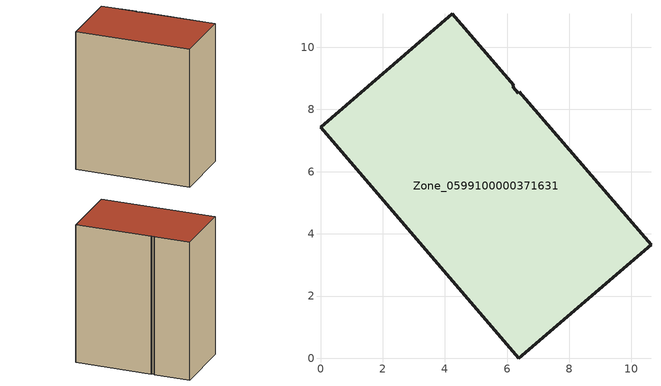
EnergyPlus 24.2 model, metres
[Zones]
Zone_0599100000371631
 floor ground (C_G): 4.24,11.08 6.22,8.77 6.19,8.73 6.36,8.53 6.4,8.57 10.63,3.65 6.38,0 0,7.44 z1.09
 wall outside (C_F): 6.38,0 10.63,3.65 6.4,8.57 6.36,8.53 6.19,8.73 6.22,8.77 4.24,11.08 0,7.44 6.38,0 z1.09:13.1
 roof outside (C_R): 6.22,8.77 4.24,11.08 0,7.44 6.38,0 10.63,3.65 6.4,8.57 6.36,8.53 6.19,8.73 z13.1
[BUILDING]
Pand.0599100000371631: North Axis=0; Terrain=City; Loads Convergence Tolerance Value=0.04; Temperature Convergence Tolerance Value=0.4; Solar Distribution=FullExterior; Maximum Number of Warmup Days=25; Minimum Number of Warmup Days=1
[Site:Location]
Rotterdam.The.Hague.AP_ZH_NLD Design_Conditions: Latitude=51.96; Longitude=4.45; Time Zone=1; Elevation=-4.5
[SITE:GROUNDTEMPERATURE:BUILDINGSURFACE]
18, 18, 18, 18, 18, 18, 18, 18, 18, 18, 18, 18
[MATERIAL] Thermal Absorptance=0.9; Solar Absorptance=0.7; Visible Absorptance=0.7
Name | Roughness | Thickness | Conductivity | Density | Specific Heat
G.TC.1992-2005 | MediumSmooth | 0.15 | 0.06 | 540 | 1210
F.TC.1992-2005 | Rough | 0.3 | 0.12 | 1920 | 840
R.TC.1992-2005 | MediumRough | 0.2 | 0.08 | 1500 | 1000
[CONSTRUCTION]
C_G: G.TC.1992-2005
C_F: F.TC.1992-2005
C_R: R.TC.1992-2005
[ZONE]
Zone_0599100000371631: Type=1; Multiplier=1; Ceiling Height=Autocalculate; Volume=Autocalculate; Floor Area=autocalculate; Part of Total Floor Area=Yes
[ZONEINFILTRATION:DESIGNFLOWRATE]
Infil_Zone_0599100000371631: Zone or ZoneList or Space or SpaceList=Zone_0599100000371631; Schedule=AlwaysOn; Design Flow Rate Calculation Method=Flow/Area; Flow Rate per Floor Area=0.0015; Constant Term Coefficient=1; Temperature Term Coefficient=0; Velocity Term Coefficient=0; Velocity Squared Term Coefficient=0
[HVACTEMPLATE:ZONE:IDEALLOADSAIRSYSTEM]
Zone_0599100000371631: Maximum Heating Supply Air Temperature=50; Minimum Cooling Supply Air Temperature=13; Maximum Heating Supply Air Humidity Ratio=0.0156; Minimum Cooling Supply Air Humidity Ratio=0.0077; Heating Limit=NoLimit; Cooling Limit=NoLimit; Dehumidification Control Type=ConstantSensibleHeatRatio; Cooling Sensible Heat Ratio=0.7; Dehumidification Setpoint=60; Humidification Control Type=None; Humidification Setpoint=30; Outdoor Air Method=None; Outdoor Air Flow Rate per Person=0.00944; Outdoor Air Flow Rate per Zone Floor Area=0; Outdoor Air Flow Rate per Zone=0; Demand Controlled Ventilation Type=None; Outdoor Air Economizer Type=NoEconomizer; Heat Recovery Type=None; Sensible Heat Recovery Effectiveness=0.7; Latent Heat Recovery Effectiveness=0.65
[ZONECONTROL:THERMOSTAT]
ThermostatControl_Zone_0599100000371631: Zone or ZoneList=Zone_0599100000371631; Control Type Schedule=DualSetpointControlType; Control 1=Thermostat_Zone_0599100000371631; Temperature Difference Between Cutout And Setpoint=0
[THERMOSTATSETPOINT:DUALSETPOINT]
Thermostat_Zone_0599100000371631: Heating Setpoint Temperature Schedule=HeatingSetpoint_Zone_0599100000371631; Cooling Setpoint Temperature Schedule=CoolingSetpoint_Zone_0599100000371631
[SCHEDULE:COMPACT]
HeatingSetpoint_Zone_0599100000371631: Through: 12/31, For: AllDays, Until: 24:00, 21
CoolingSetpoint_Zone_0599100000371631: Through: 12/31, For: AllDays, Until: 24:00, 24
DualSetpointControlType: Through: 12/31, For: AllDays, Until: 24:00, 4
AlwaysOn: Through: 12/31, For: AllDays, Until: 24:00, 1
